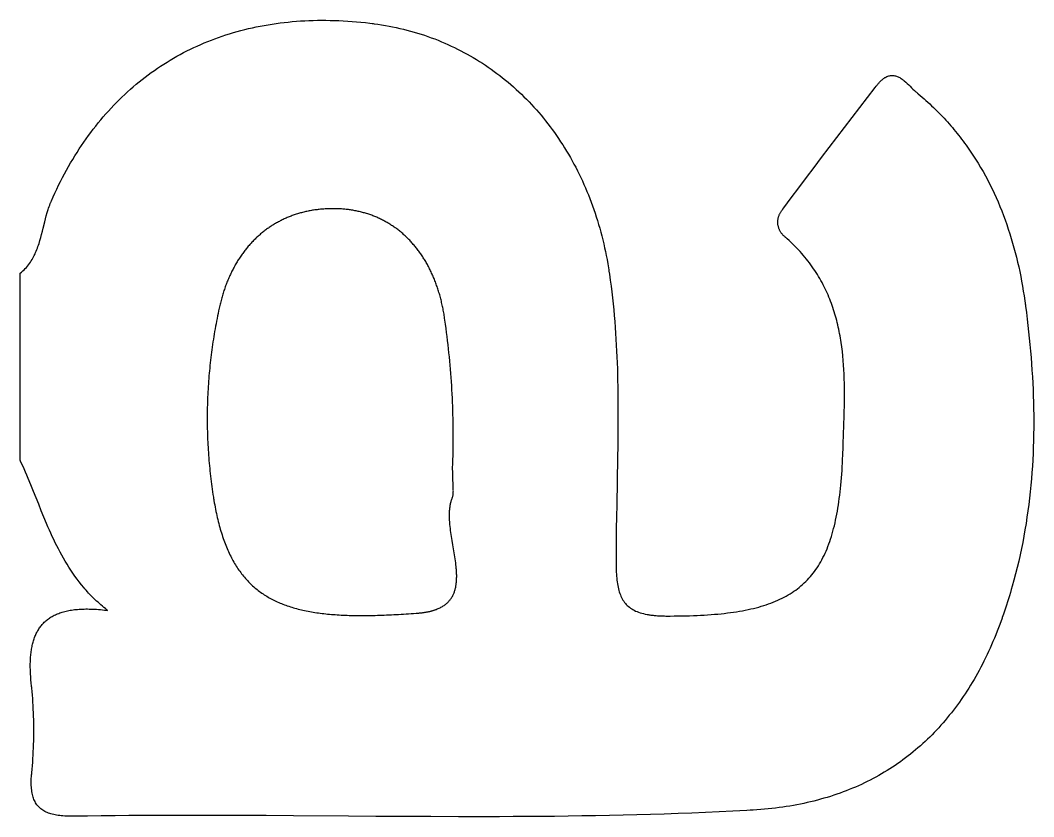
# Model space of a CAD drawing. Extents: x -2412.6 to -2376.5, y -227.2 to -193.2.
# Drawn here: x -2412.633 to -2409.007, y -202.944 to -200.095 of the extents above; entities that cross this region are included whole.
import ezdxf

# ---------------------------------------------------------------- set-up
doc = ezdxf.new("R2010")
doc.units = 0
doc.layers.add('WORK_LAYER', color=254, linetype='CONTINUOUS')

msp = doc.modelspace()

# ---------------------------------------------------------------- linework, layer by layer
at = {"layer": 'WORK_LAYER'}
for points in [[(-2412.6326, -201.0001), (-2412.6278, -200.9961), (-2412.6232, -200.9919), (-2412.6189, -200.9877), (-2412.6147, -200.9834), (-2412.6107, -200.979), (-2412.6069, -200.9745), (-2412.6033, -200.9699), (-2412.5998, -200.9653), (-2412.5965, -200.9605), (-2412.5934, -200.9557), (-2412.5904, -200.9509), (-2412.5875, -200.946), (-2412.5848, -200.941), (-2412.5823, -200.936), (-2412.5798, -200.9309), (-2412.5775, -200.9257), (-2412.5752, -200.9205), (-2412.5731, -200.9153), (-2412.5711, -200.91), (-2412.5692, -200.9047), (-2412.5673, -200.8993), (-2412.5655, -200.8939), (-2412.5622, -200.8831), (-2412.5591, -200.8721), (-2412.5562, -200.861), (-2412.5534, -200.8499), (-2412.5507, -200.8387), (-2412.5452, -200.8164), (-2412.5424, -200.8053), (-2412.5395, -200.7942), (-2412.5363, -200.7833), (-2412.533, -200.7724), (-2412.5312, -200.767), (-2412.5293, -200.7617), (-2412.5273, -200.7563), (-2412.5253, -200.7511), (-2412.5231, -200.7458), (-2412.5226, -200.7445), (-2412.5223, -200.7439), (-2412.5222, -200.7437), (-2412.5222, -200.7436), (-2412.5222, -200.7436), (-2412.5221, -200.7433), (-2412.5213, -200.7415), (-2412.515, -200.7273), (-2412.5085, -200.7132), (-2412.502, -200.6992), (-2412.4953, -200.6854), (-2412.4885, -200.6717), (-2412.4815, -200.6582), (-2412.4745, -200.6448), (-2412.4673, -200.6316), (-2412.4599, -200.6185), (-2412.4525, -200.6056), (-2412.4449, -200.5928), (-2412.4373, -200.5802), (-2412.4295, -200.5678), (-2412.4215, -200.5555), (-2412.4135, -200.5433), (-2412.4053, -200.5313), (-2412.397, -200.5195), (-2412.3886, -200.5078), (-2412.3801, -200.4963), (-2412.3715, -200.4849), (-2412.3627, -200.4737), (-2412.3538, -200.4626), (-2412.3449, -200.4517), (-2412.3358, -200.4409), (-2412.3265, -200.4303), (-2412.3172, -200.4199), (-2412.3078, -200.4096), (-2412.2982, -200.3995), (-2412.2885, -200.3895), (-2412.2787, -200.3797), (-2412.2689, -200.3701), (-2412.2588, -200.3606), (-2412.2487, -200.3513), (-2412.2385, -200.3421), (-2412.2282, -200.3331), (-2412.2177, -200.3243), (-2412.2072, -200.3156), (-2412.1965, -200.3071), (-2412.1858, -200.2987), (-2412.1749, -200.2905), (-2412.1639, -200.2825), (-2412.1528, -200.2746), (-2412.1416, -200.2669), (-2412.1303, -200.2594), (-2412.119, -200.252), (-2412.1075, -200.2448), (-2412.0959, -200.2377), (-2412.0842, -200.2309), (-2412.0723, -200.2241), (-2412.0604, -200.2176), (-2412.0484, -200.2112), (-2412.0363, -200.205), (-2412.0241, -200.1989), (-2412.0118, -200.1931), (-2411.9994, -200.1874), (-2411.9869, -200.1818), (-2411.9743, -200.1764), (-2411.9616, -200.1712), (-2411.9489, -200.1662), (-2411.936, -200.1613), (-2411.923, -200.1566), (-2411.9099, -200.1521), (-2411.8968, -200.1477), (-2411.8835, -200.1436), (-2411.8702, -200.1395), (-2411.8567, -200.1357), (-2411.8432, -200.132), (-2411.8296, -200.1285), (-2411.8159, -200.1252), (-2411.8021, -200.1221), (-2411.7882, -200.1191), (-2411.7742, -200.1163), (-2411.7601, -200.1137), (-2411.746, -200.1112), (-2411.7317, -200.1089), (-2411.7174, -200.1068), (-2411.703, -200.1049), (-2411.6885, -200.1032), (-2411.6739, -200.1016), (-2411.6592, -200.1002), (-2411.6445, -200.099), (-2411.6296, -200.0979), (-2411.6147, -200.0971), (-2411.5997, -200.0964), (-2411.5846, -200.0959), (-2411.5695, -200.0955), (-2411.5542, -200.0954), (-2411.5389, -200.0954), (-2411.5235, -200.0956), (-2411.508, -200.096), (-2411.4925, -200.0966), (-2411.4769, -200.0974), (-2411.4611, -200.0983), (-2411.4454, -200.0994), (-2411.4295, -200.1007), (-2411.4136, -200.1022), (-2411.3975, -200.1039), (-2411.3815, -200.1057), (-2411.3734, -200.1067), (-2411.3714, -200.1069), (-2411.3704, -200.1071), (-2411.3695, -200.1072), (-2411.3661, -200.1076), (-2411.3528, -200.1095), (-2411.3396, -200.1115), (-2411.3264, -200.1137), (-2411.3133, -200.1161), (-2411.3002, -200.1186), (-2411.2873, -200.1213), (-2411.2744, -200.1242), (-2411.2616, -200.1273), (-2411.2489, -200.1305), (-2411.2362, -200.1339), (-2411.2236, -200.1375), (-2411.2111, -200.1412), (-2411.1987, -200.1451), (-2411.1864, -200.1491), (-2411.1741, -200.1534), (-2411.162, -200.1577), (-2411.1499, -200.1623), (-2411.1379, -200.167), (-2411.1259, -200.1719), (-2411.1141, -200.1769), (-2411.1024, -200.1821), (-2411.0907, -200.1874), (-2411.0791, -200.1929), (-2411.0677, -200.1985), (-2411.0563, -200.2043), (-2411.045, -200.2103), (-2411.0338, -200.2164), (-2411.0226, -200.2226), (-2411.0116, -200.229), (-2411.0007, -200.2356), (-2410.9899, -200.2423), (-2410.9791, -200.2491), (-2410.9685, -200.2561), (-2410.958, -200.2633), (-2410.9475, -200.2706), (-2410.9372, -200.278), (-2410.9269, -200.2856), (-2410.9168, -200.2933), (-2410.9068, -200.3011), (-2410.8968, -200.3091), (-2410.887, -200.3173), (-2410.8773, -200.3255), (-2410.8677, -200.3339), (-2410.8582, -200.3425), (-2410.8488, -200.3512), (-2410.8395, -200.36), (-2410.8303, -200.3689), (-2410.8212, -200.378), (-2410.8123, -200.3872), (-2410.8034, -200.3966), (-2410.7947, -200.406), (-2410.7861, -200.4156), (-2410.7776, -200.4254), (-2410.7692, -200.4352), (-2410.7609, -200.4452), (-2410.7528, -200.4553), (-2410.7447, -200.4655), (-2410.7368, -200.4759), (-2410.729, -200.4864), (-2410.7213, -200.4969), (-2410.7138, -200.5077), (-2410.7064, -200.5185), (-2410.6991, -200.5295), (-2410.6919, -200.5405), (-2410.6848, -200.5517), (-2410.6779, -200.563), (-2410.6711, -200.5744), (-2410.6644, -200.586), (-2410.6579, -200.5976), (-2410.6515, -200.6094), (-2410.6452, -200.6212), (-2410.639, -200.6332), (-2410.633, -200.6453), (-2410.6271, -200.6575), (-2410.6214, -200.6698), (-2410.6158, -200.6822), (-2410.6103, -200.6947), (-2410.605, -200.7074), (-2410.5998, -200.7201), (-2410.5947, -200.7329), (-2410.5898, -200.7458), (-2410.585, -200.7589), (-2410.5803, -200.772), (-2410.5758, -200.7852), (-2410.5715, -200.7985), (-2410.5673, -200.812), (-2410.5632, -200.8255), (-2410.5593, -200.8391), (-2410.5555, -200.8528), (-2410.5519, -200.8666), (-2410.5484, -200.8805), (-2410.5451, -200.8945), (-2410.5419, -200.9086), (-2410.5389, -200.9227), (-2410.536, -200.937), (-2410.5333, -200.9513), (-2410.5307, -200.9658), (-2410.5283, -200.9803), (-2410.5271, -200.9876), (-2410.527, -200.9885), (-2410.5269, -200.9892), (-2410.5267, -200.9905), (-2410.5263, -200.9931), (-2410.5247, -201.0036), (-2410.5217, -201.0247), (-2410.5189, -201.0458), (-2410.5163, -201.0669), (-2410.5138, -201.0881), (-2410.5115, -201.1092), (-2410.5094, -201.1303), (-2410.5075, -201.1514), (-2410.5057, -201.1725), (-2410.504, -201.1937), (-2410.5025, -201.2148), (-2410.5012, -201.2359), (-2410.5, -201.2571), (-2410.4989, -201.2782), (-2410.4979, -201.2994), (-2410.4971, -201.3205), (-2410.4963, -201.3417), (-2410.4957, -201.3628), (-2410.4952, -201.384), (-2410.4948, -201.4052), (-2410.4945, -201.4263), (-2410.4942, -201.4475), (-2410.4941, -201.4687), (-2410.494, -201.4898), (-2410.4941, -201.5322), (-2410.4943, -201.5745), (-2410.4948, -201.6169), (-2410.4955, -201.6593), (-2410.4971, -201.744), (-2410.4987, -201.8287), (-2410.4995, -201.8711), (-2410.5002, -201.9134), (-2410.5007, -201.9558), (-2410.501, -201.9981), (-2410.5011, -202.0193), (-2410.5011, -202.0298), (-2410.5011, -202.0325), (-2410.5011, -202.0338), (-2410.5011, -202.0341), (-2410.5011, -202.0343), (-2410.5011, -202.0344), (-2410.5011, -202.0346), (-2410.5011, -202.0368), (-2410.501, -202.0451), (-2410.5009, -202.0531), (-2410.5007, -202.061), (-2410.5003, -202.0687), (-2410.4999, -202.0761), (-2410.4994, -202.0834), (-2410.4987, -202.0904), (-2410.498, -202.0973), (-2410.4971, -202.1039), (-2410.4962, -202.1104), (-2410.4951, -202.1166), (-2410.4938, -202.1227), (-2410.4925, -202.1285), (-2410.491, -202.1342), (-2410.4893, -202.1397), (-2410.4875, -202.1449), (-2410.4856, -202.15), (-2410.4835, -202.155), (-2410.4813, -202.1597), (-2410.4789, -202.1643), (-2410.4763, -202.1686), (-2410.4735, -202.1728), (-2410.4706, -202.1769), (-2410.4675, -202.1807), (-2410.4642, -202.1844), (-2410.4608, -202.1879), (-2410.4571, -202.1912), (-2410.4532, -202.1944), (-2410.4492, -202.1974), (-2410.4449, -202.2003), (-2410.4404, -202.203), (-2410.4357, -202.2055), (-2410.4308, -202.2079), (-2410.4257, -202.2101), (-2410.4203, -202.2121), (-2410.4147, -202.214), (-2410.4089, -202.2158), (-2410.4028, -202.2174), (-2410.3965, -202.2189), (-2410.3899, -202.2202), (-2410.3865, -202.2208), (-2410.3831, -202.2213), (-2410.3796, -202.2219), (-2410.376, -202.2224), (-2410.3723, -202.2228), (-2410.3686, -202.2233), (-2410.3649, -202.2237), (-2410.361, -202.224), (-2410.3571, -202.2244), (-2410.3531, -202.2246), (-2410.3491, -202.2249), (-2410.345, -202.2251), (-2410.3408, -202.2253), (-2410.3366, -202.2255), (-2410.3322, -202.2256), (-2410.3278, -202.2257), (-2410.3234, -202.2258), (-2410.3188, -202.2258), (-2410.3177, -202.2258), (-2410.3175, -202.2258), (-2410.3171, -202.2258), (-2410.3161, -202.2258), (-2410.3143, -202.2258), (-2410.3071, -202.2258), (-2410.2928, -202.2257), (-2410.2787, -202.2256), (-2410.2648, -202.2253), (-2410.2511, -202.225), (-2410.2376, -202.2247), (-2410.2243, -202.2242), (-2410.2113, -202.2237), (-2410.1984, -202.2231), (-2410.1857, -202.2224), (-2410.1733, -202.2216), (-2410.161, -202.2207), (-2410.1489, -202.2197), (-2410.1371, -202.2187), (-2410.1254, -202.2176), (-2410.1139, -202.2163), (-2410.1026, -202.215), (-2410.0915, -202.2136), (-2410.0806, -202.212), (-2410.0698, -202.2104), (-2410.0593, -202.2087), (-2410.0489, -202.2068), (-2410.0388, -202.2049), (-2410.0288, -202.2029), (-2410.0189, -202.2007), (-2410.0093, -202.1985), (-2409.9998, -202.1961), (-2409.9905, -202.1936), (-2409.9814, -202.191), (-2409.9725, -202.1883), (-2409.9637, -202.1855), (-2409.9551, -202.1826), (-2409.9467, -202.1795), (-2409.9384, -202.1763), (-2409.9303, -202.173), (-2409.9224, -202.1696), (-2409.9146, -202.1661), (-2409.907, -202.1624), (-2409.8995, -202.1586), (-2409.8922, -202.1546), (-2409.8851, -202.1506), (-2409.8781, -202.1463), (-2409.8712, -202.142), (-2409.8646, -202.1375), (-2409.858, -202.1329), (-2409.8516, -202.1282), (-2409.8454, -202.1233), (-2409.8393, -202.1182), (-2409.8334, -202.1131), (-2409.8276, -202.1077), (-2409.8219, -202.1023), (-2409.8164, -202.0966), (-2409.811, -202.0909), (-2409.8058, -202.0849), (-2409.8007, -202.0788), (-2409.7957, -202.0726), (-2409.7909, -202.0662), (-2409.7862, -202.0597), (-2409.7816, -202.053), (-2409.7771, -202.0461), (-2409.7728, -202.0391), (-2409.7686, -202.0319), (-2409.7646, -202.0245), (-2409.7606, -202.017), (-2409.7568, -202.0093), (-2409.7531, -202.0014), (-2409.7495, -201.9934), (-2409.746, -201.9851), (-2409.7427, -201.9767), (-2409.7395, -201.9682), (-2409.7363, -201.9594), (-2409.7333, -201.9505), (-2409.7304, -201.9414), (-2409.7276, -201.9321), (-2409.725, -201.9226), (-2409.7224, -201.913), (-2409.7199, -201.9031), (-2409.7175, -201.8931), (-2409.7153, -201.8829), (-2409.7131, -201.8724), (-2409.711, -201.8618), (-2409.7091, -201.851), (-2409.7072, -201.84), (-2409.7054, -201.8288), (-2409.7037, -201.8174), (-2409.7021, -201.8058), (-2409.7006, -201.794), (-2409.6992, -201.782), (-2409.6978, -201.7697), (-2409.6966, -201.7573), (-2409.6954, -201.7447), (-2409.6944, -201.7318), (-2409.6934, -201.7188), (-2409.6924, -201.7055), (-2409.6916, -201.692), (-2409.6908, -201.6783), (-2409.6902, -201.6644), (-2409.6895, -201.6502), (-2409.689, -201.6359), (-2409.6889, -201.6341), (-2409.6889, -201.6339), (-2409.6889, -201.6337), (-2409.6889, -201.6335), (-2409.6889, -201.633), (-2409.6888, -201.6309), (-2409.6887, -201.6267), (-2409.6881, -201.61), (-2409.6869, -201.5767), (-2409.6857, -201.5433), (-2409.6847, -201.5099), (-2409.6843, -201.4933), (-2409.6839, -201.4766), (-2409.6837, -201.46), (-2409.6836, -201.4434), (-2409.6836, -201.4268), (-2409.6837, -201.4103), (-2409.684, -201.3938), (-2409.6844, -201.3773), (-2409.6851, -201.3609), (-2409.6859, -201.3446), (-2409.6869, -201.3283), (-2409.6881, -201.312), (-2409.6896, -201.2958), (-2409.6913, -201.2797), (-2409.6933, -201.2636), (-2409.6956, -201.2476), (-2409.6968, -201.2397), (-2409.6981, -201.2317), (-2409.6995, -201.2238), (-2409.701, -201.2159), (-2409.7025, -201.208), (-2409.7042, -201.2002), (-2409.7059, -201.1923), (-2409.7076, -201.1845), (-2409.7095, -201.1767), (-2409.7115, -201.1689), (-2409.7135, -201.1612), (-2409.7157, -201.1535), (-2409.7179, -201.1458), (-2409.7203, -201.1381), (-2409.7227, -201.1305), (-2409.7252, -201.1229), (-2409.7278, -201.1153), (-2409.7306, -201.1077), (-2409.7334, -201.1002), (-2409.7363, -201.0927), (-2409.7394, -201.0852), (-2409.7425, -201.0777), (-2409.7458, -201.0703), (-2409.7491, -201.0629), (-2409.7526, -201.0556), (-2409.7562, -201.0482), (-2409.76, -201.041), (-2409.7638, -201.0337), (-2409.7677, -201.0265), (-2409.7718, -201.0193), (-2409.776, -201.0121), (-2409.7804, -201.005), (-2409.7848, -200.9979), (-2409.7894, -200.9908), (-2409.7941, -200.9838), (-2409.799, -200.9768), (-2409.8039, -200.9699), (-2409.8091, -200.963), (-2409.8143, -200.9561), (-2409.8197, -200.9493), (-2409.8253, -200.9425), (-2409.8309, -200.9357), (-2409.8368, -200.929), (-2409.8427, -200.9223), (-2409.8489, -200.9157), (-2409.8551, -200.9091), (-2409.8615, -200.9026), (-2409.8681, -200.8961), (-2409.8748, -200.8896), (-2409.8817, -200.8832), (-2409.8888, -200.8768), (-2409.8924, -200.8736), (-2409.8942, -200.872), (-2409.8951, -200.8713), (-2409.8955, -200.8709), (-2409.8957, -200.8707), (-2409.8959, -200.8706), (-2409.8959, -200.8705), (-2409.8976, -200.8691), (-2409.8993, -200.8677), (-2409.901, -200.8662), (-2409.9026, -200.8646), (-2409.9042, -200.863), (-2409.9057, -200.8613), (-2409.9071, -200.8596), (-2409.9085, -200.8578), (-2409.9099, -200.856), (-2409.9112, -200.8541), (-2409.9124, -200.8521), (-2409.9136, -200.8501), (-2409.9146, -200.8481), (-2409.9157, -200.8461), (-2409.9166, -200.844), (-2409.9175, -200.8419), (-2409.9183, -200.8397), (-2409.919, -200.8376), (-2409.9197, -200.8354), (-2409.9203, -200.8332), (-2409.9208, -200.831), (-2409.9212, -200.8288), (-2409.9215, -200.8266), (-2409.9218, -200.8244), (-2409.9222, -200.82), (-2409.9222, -200.8178), (-2409.9222, -200.8156), (-2409.9221, -200.8133), (-2409.922, -200.8111), (-2409.9217, -200.8088), (-2409.9214, -200.8066), (-2409.921, -200.8043), (-2409.9206, -200.8021), (-2409.92, -200.7999), (-2409.9194, -200.7977), (-2409.9187, -200.7955), (-2409.9179, -200.7933), (-2409.9171, -200.7912), (-2409.9162, -200.7891), (-2409.9152, -200.787), (-2409.9142, -200.785), (-2409.913, -200.783), (-2409.9119, -200.7811), (-2409.9106, -200.7792), (-2409.9093, -200.7773), (-2409.908, -200.7756), (-2409.9066, -200.7738), (-2409.9052, -200.7722), (-2409.9048, -200.7717), (-2409.9046, -200.7715), (-2409.9046, -200.7715), (-2409.9045, -200.7715), (-2409.9045, -200.7713), (-2409.904, -200.7708), (-2409.9007, -200.7663), (-2409.8738, -200.7301), (-2409.8468, -200.694), (-2409.8197, -200.658), (-2409.7926, -200.622), (-2409.7655, -200.5861), (-2409.7382, -200.5502), (-2409.7109, -200.5143), (-2409.6836, -200.4785), (-2409.6562, -200.4427), (-2409.6287, -200.407), (-2409.6012, -200.3714), (-2409.5736, -200.3357), (-2409.5701, -200.3313), (-2409.5684, -200.3291), (-2409.568, -200.3285), (-2409.5678, -200.3282), (-2409.5676, -200.3281), (-2409.5671, -200.3275), (-2409.5653, -200.3251), (-2409.5634, -200.3229), (-2409.5616, -200.3207), (-2409.5598, -200.3187), (-2409.558, -200.3167), (-2409.5562, -200.3148), (-2409.5544, -200.313), (-2409.5526, -200.3113), (-2409.5508, -200.3097), (-2409.5491, -200.3082), (-2409.5473, -200.3067), (-2409.5456, -200.3053), (-2409.5438, -200.304), (-2409.5421, -200.3028), (-2409.5404, -200.3017), (-2409.5387, -200.3006), (-2409.537, -200.2996), (-2409.5353, -200.2987), (-2409.532, -200.297), (-2409.5287, -200.2957), (-2409.5255, -200.2946), (-2409.5222, -200.2938), (-2409.5191, -200.2932), (-2409.5159, -200.2929), (-2409.5128, -200.2927), (-2409.5097, -200.2929), (-2409.5067, -200.2932), (-2409.5036, -200.2937), (-2409.5006, -200.2944), (-2409.4977, -200.2953), (-2409.4947, -200.2964), (-2409.4918, -200.2976), (-2409.489, -200.299), (-2409.4861, -200.3005), (-2409.4833, -200.3021), (-2409.4805, -200.3039), (-2409.4777, -200.3058), (-2409.475, -200.3078), (-2409.4723, -200.3099), (-2409.4696, -200.3121), (-2409.4642, -200.3167), (-2409.459, -200.3215), (-2409.4538, -200.3264), (-2409.4487, -200.3314), (-2409.4436, -200.3365), (-2409.4387, -200.3414), (-2409.4337, -200.3462), (-2409.4288, -200.3507), (-2409.4264, -200.3529), (-2409.424, -200.355), (-2409.4234, -200.3555), (-2409.4233, -200.3555), (-2409.4228, -200.3559), (-2409.4219, -200.3566), (-2409.4201, -200.3581), (-2409.413, -200.3641), (-2409.406, -200.3702), (-2409.399, -200.3762), (-2409.3921, -200.3823), (-2409.3853, -200.3885), (-2409.3786, -200.3947), (-2409.3719, -200.401), (-2409.3653, -200.4073), (-2409.3588, -200.4136), (-2409.3524, -200.42), (-2409.346, -200.4264), (-2409.3397, -200.4329), (-2409.3335, -200.4394), (-2409.3274, -200.4459), (-2409.3213, -200.4525), (-2409.3153, -200.4591), (-2409.3094, -200.4658), (-2409.3035, -200.4725), (-2409.2977, -200.4792), (-2409.292, -200.486), (-2409.2864, -200.4928), (-2409.2808, -200.4997), (-2409.2753, -200.5066), (-2409.2699, -200.5135), (-2409.2645, -200.5205), (-2409.2592, -200.5275), (-2409.254, -200.5345), (-2409.2488, -200.5416), (-2409.2437, -200.5487), (-2409.2387, -200.5558), (-2409.2338, -200.563), (-2409.2289, -200.5703), (-2409.2241, -200.5775), (-2409.2193, -200.5848), (-2409.2146, -200.5921), (-2409.21, -200.5995), (-2409.2054, -200.6069), (-2409.1965, -200.6217), (-2409.1879, -200.6367), (-2409.1795, -200.6519), (-2409.1713, -200.6671), (-2409.1634, -200.6825), (-2409.1557, -200.698), (-2409.1483, -200.7136), (-2409.1411, -200.7293), (-2409.1342, -200.7452), (-2409.1275, -200.7611), (-2409.121, -200.7772), (-2409.1148, -200.7933), (-2409.1087, -200.8096), (-2409.1029, -200.8259), (-2409.0974, -200.8424), (-2409.092, -200.8589), (-2409.0869, -200.8756), (-2409.0819, -200.8923), (-2409.0772, -200.9091), (-2409.0727, -200.926), (-2409.0684, -200.9429), (-2409.0643, -200.96), (-2409.0604, -200.9771), (-2409.0567, -200.9943), (-2409.0532, -201.0115), (-2409.0498, -201.0289), (-2409.0467, -201.0463), (-2409.0438, -201.0637), (-2409.041, -201.0812), (-2409.0384, -201.0988), (-2409.0372, -201.1076), (-2409.0369, -201.1098), (-2409.0367, -201.1109), (-2409.0366, -201.1115), (-2409.0365, -201.1122), (-2409.0358, -201.1179), (-2409.0328, -201.1408), (-2409.03, -201.1637), (-2409.0273, -201.1866), (-2409.0247, -201.2095), (-2409.0224, -201.2324), (-2409.0201, -201.2553), (-2409.018, -201.2782), (-2409.0161, -201.3011), (-2409.0144, -201.324), (-2409.0128, -201.3469), (-2409.0113, -201.3699), (-2409.0101, -201.3928), (-2409.009, -201.4157), (-2409.0082, -201.4386), (-2409.0075, -201.4615), (-2409.007, -201.4844), (-2409.0066, -201.5073), (-2409.0065, -201.5302), (-2409.0066, -201.553), (-2409.0069, -201.5759), (-2409.0074, -201.5988), (-2409.0081, -201.6216), (-2409.009, -201.6444), (-2409.0101, -201.6673), (-2409.0114, -201.6901), (-2409.013, -201.7129), (-2409.0148, -201.7356), (-2409.0168, -201.7584), (-2409.0191, -201.7812), (-2409.0216, -201.8039), (-2409.0243, -201.8266), (-2409.0273, -201.8493), (-2409.0306, -201.8719), (-2409.034, -201.8946), (-2409.0378, -201.9172), (-2409.0418, -201.9398), (-2409.046, -201.9624), (-2409.0506, -201.9849), (-2409.0554, -202.0074), (-2409.0604, -202.0299), (-2409.0658, -202.0524), (-2409.0714, -202.0748), (-2409.0773, -202.0972), (-2409.0835, -202.1196), (-2409.0867, -202.1307), (-2409.09, -202.1419), (-2409.0933, -202.1531), (-2409.0968, -202.1642), (-2409.1003, -202.1753), (-2409.1038, -202.1865), (-2409.1075, -202.1976), (-2409.1112, -202.2087), (-2409.115, -202.2198), (-2409.1189, -202.2309), (-2409.1199, -202.2337), (-2409.121, -202.2368), (-2409.1233, -202.2431), (-2409.1279, -202.2557), (-2409.1326, -202.2682), (-2409.1374, -202.2805), (-2409.1423, -202.2927), (-2409.1473, -202.3049), (-2409.1523, -202.3169), (-2409.1575, -202.3288), (-2409.1627, -202.3406), (-2409.1681, -202.3523), (-2409.1735, -202.3639), (-2409.179, -202.3753), (-2409.1846, -202.3867), (-2409.1903, -202.3979), (-2409.1961, -202.4091), (-2409.202, -202.4201), (-2409.208, -202.431), (-2409.214, -202.4418), (-2409.2202, -202.4525), (-2409.2264, -202.463), (-2409.2328, -202.4735), (-2409.2392, -202.4838), (-2409.2457, -202.4941), (-2409.2523, -202.5042), (-2409.259, -202.5142), (-2409.2658, -202.5241), (-2409.2727, -202.5338), (-2409.2797, -202.5435), (-2409.2867, -202.553), (-2409.2939, -202.5625), (-2409.3011, -202.5718), (-2409.3085, -202.581), (-2409.3159, -202.59), (-2409.3234, -202.599), (-2409.331, -202.6078), (-2409.3387, -202.6166), (-2409.3465, -202.6252), (-2409.3544, -202.6337), (-2409.3624, -202.6421), (-2409.3704, -202.6503), (-2409.3786, -202.6585), (-2409.3868, -202.6665), (-2409.3952, -202.6744), (-2409.4036, -202.6822), (-2409.4121, -202.6898), (-2409.4208, -202.6974), (-2409.4295, -202.7048), (-2409.4383, -202.7121), (-2409.4472, -202.7193), (-2409.4562, -202.7264), (-2409.4652, -202.7333), (-2409.4744, -202.7401), (-2409.4837, -202.7468), (-2409.493, -202.7534), (-2409.5025, -202.7599), (-2409.512, -202.7662), (-2409.5216, -202.7724), (-2409.5314, -202.7785), (-2409.5412, -202.7845), (-2409.5511, -202.7903), (-2409.5611, -202.796), (-2409.5712, -202.8016), (-2409.5814, -202.8071), (-2409.5917, -202.8125), (-2409.6021, -202.8177), (-2409.6125, -202.8228), (-2409.6231, -202.8278), (-2409.6337, -202.8326), (-2409.6445, -202.8374), (-2409.6553, -202.842), (-2409.6663, -202.8465), (-2409.6773, -202.8508), (-2409.6884, -202.855), (-2409.6996, -202.8591), (-2409.7109, -202.8631), (-2409.7223, -202.867), (-2409.7338, -202.8707), (-2409.7454, -202.8743), (-2409.7571, -202.8777), (-2409.7689, -202.8811), (-2409.7807, -202.8843), (-2409.7927, -202.8874), (-2409.8048, -202.8903), (-2409.8169, -202.8931), (-2409.8292, -202.8958), (-2409.8415, -202.8984), (-2409.8539, -202.9008), (-2409.8665, -202.9031), (-2409.8791, -202.9053), (-2409.8918, -202.9073), (-2409.9046, -202.9093), (-2409.9175, -202.911), (-2409.9305, -202.9127), (-2409.9436, -202.9142), (-2409.9568, -202.9156), (-2409.9701, -202.9169), (-2409.9834, -202.918), (-2409.9969, -202.919), (-2410.0105, -202.9198), (-2410.0122, -202.9199), (-2410.0152, -202.9201), (-2410.0214, -202.9205), (-2410.0336, -202.9211), (-2410.0827, -202.9237), (-2410.1318, -202.9262), (-2410.1809, -202.9284), (-2410.2301, -202.9304), (-2410.2792, -202.9323), (-2410.3283, -202.934), (-2410.3774, -202.9355), (-2410.4265, -202.9369), (-2410.4756, -202.9381), (-2410.5247, -202.9392), (-2410.5739, -202.9401), (-2410.623, -202.9409), (-2410.6721, -202.9416), (-2410.7212, -202.9422), (-2410.7704, -202.9427), (-2410.8195, -202.943), (-2410.8686, -202.9433), (-2410.9178, -202.9435), (-2410.9669, -202.9436), (-2411.0652, -202.9436), (-2411.1634, -202.9433), (-2411.2617, -202.9428), (-2411.36, -202.9422), (-2411.4583, -202.9415), (-2411.6548, -202.9401), (-2411.7531, -202.9395), (-2411.8514, -202.939), (-2411.9497, -202.9387), (-2412.0479, -202.9387), (-2412.0971, -202.9387), (-2412.1462, -202.9389), (-2412.1954, -202.9391), (-2412.2445, -202.9395), (-2412.2936, -202.9399), (-2412.3428, -202.9404), (-2412.3919, -202.9411), (-2412.4165, -202.9415), (-2412.4287, -202.9417), (-2412.4349, -202.9418), (-2412.4379, -202.9418), (-2412.4395, -202.9418), (-2412.4403, -202.9419), (-2412.4406, -202.9419), (-2412.4407, -202.9419), (-2412.4476, -202.9419), (-2412.4544, -202.9419), (-2412.461, -202.9418), (-2412.4674, -202.9416), (-2412.4737, -202.9412), (-2412.4798, -202.9408), (-2412.4858, -202.9403), (-2412.4915, -202.9396), (-2412.4971, -202.9389), (-2412.5026, -202.938), (-2412.5078, -202.937), (-2412.513, -202.9359), (-2412.5179, -202.9347), (-2412.5227, -202.9333), (-2412.5273, -202.9319), (-2412.5318, -202.9303), (-2412.5361, -202.9285), (-2412.5402, -202.9267), (-2412.5442, -202.9247), (-2412.548, -202.9226), (-2412.5517, -202.9203), (-2412.5552, -202.9179), (-2412.5586, -202.9154), (-2412.5617, -202.9127), (-2412.5648, -202.9098), (-2412.5677, -202.9069), (-2412.5704, -202.9037), (-2412.5729, -202.9005), (-2412.5754, -202.897), (-2412.5776, -202.8934), (-2412.5797, -202.8897), (-2412.5817, -202.8858), (-2412.5835, -202.8817), (-2412.5851, -202.8775), (-2412.5866, -202.8731), (-2412.588, -202.8685), (-2412.5891, -202.8638), (-2412.5902, -202.8589), (-2412.5911, -202.8538), (-2412.5918, -202.8485), (-2412.5924, -202.8431), (-2412.5929, -202.8374), (-2412.5932, -202.8316), (-2412.5934, -202.8256), (-2412.5934, -202.8195), (-2412.5932, -202.8131), (-2412.593, -202.8065), (-2412.5925, -202.7998), (-2412.592, -202.7928), (-2412.5918, -202.791), (-2412.5917, -202.7902), (-2412.5916, -202.7893), (-2412.5913, -202.7862), (-2412.5902, -202.7736), (-2412.5891, -202.7611), (-2412.5882, -202.7485), (-2412.5873, -202.7359), (-2412.5866, -202.7233), (-2412.5859, -202.7106), (-2412.5854, -202.698), (-2412.5849, -202.6854), (-2412.5846, -202.6727), (-2412.5843, -202.6601), (-2412.5842, -202.6475), (-2412.5841, -202.6348), (-2412.5842, -202.6222), (-2412.5843, -202.6095), (-2412.5846, -202.5969), (-2412.585, -202.5843), (-2412.5854, -202.5716), (-2412.586, -202.559), (-2412.5866, -202.5464), (-2412.5874, -202.5338), (-2412.5882, -202.5212), (-2412.5892, -202.5086), (-2412.5903, -202.496), (-2412.5914, -202.4834), (-2412.5917, -202.4803), (-2412.5919, -202.4787), (-2412.5919, -202.4783), (-2412.5919, -202.4781), (-2412.592, -202.4778), (-2412.5921, -202.4764), (-2412.5933, -202.465), (-2412.5944, -202.4538), (-2412.5952, -202.4428), (-2412.5959, -202.432), (-2412.5964, -202.4213), (-2412.5965, -202.4161), (-2412.5966, -202.4109), (-2412.5967, -202.4058), (-2412.5967, -202.4007), (-2412.5966, -202.3957), (-2412.5965, -202.3907), (-2412.5963, -202.3858), (-2412.5961, -202.381), (-2412.5958, -202.3762), (-2412.5955, -202.3714), (-2412.5951, -202.3667), (-2412.5946, -202.3621), (-2412.5941, -202.3575), (-2412.5935, -202.353), (-2412.5929, -202.3485), (-2412.5922, -202.3441), (-2412.5914, -202.3397), (-2412.5906, -202.3354), (-2412.5897, -202.3312), (-2412.5887, -202.327), (-2412.5877, -202.3229), (-2412.5866, -202.3188), (-2412.5854, -202.3148), (-2412.5842, -202.3109), (-2412.5829, -202.307), (-2412.5815, -202.3032), (-2412.5801, -202.2995), (-2412.5785, -202.2958), (-2412.5769, -202.2921), (-2412.5753, -202.2886), (-2412.5735, -202.2851), (-2412.5717, -202.2817), (-2412.5698, -202.2783), (-2412.5678, -202.275), (-2412.5658, -202.2717), (-2412.5637, -202.2686), (-2412.5614, -202.2655), (-2412.5591, -202.2624), (-2412.5568, -202.2595), (-2412.5543, -202.2565), (-2412.5518, -202.2537), (-2412.5492, -202.2509), (-2412.5465, -202.2482), (-2412.5437, -202.2456), (-2412.5408, -202.2431), (-2412.5378, -202.2406), (-2412.5348, -202.2382), (-2412.5316, -202.2358), (-2412.5284, -202.2335), (-2412.5251, -202.2313), (-2412.5217, -202.2292), (-2412.5182, -202.2271), (-2412.5146, -202.2252), (-2412.5109, -202.2233), (-2412.5071, -202.2214), (-2412.5032, -202.2197), (-2412.4992, -202.218), (-2412.4952, -202.2164), (-2412.491, -202.2148), (-2412.4867, -202.2134), (-2412.4824, -202.212), (-2412.4779, -202.2107), (-2412.4733, -202.2095), (-2412.4687, -202.2083), (-2412.4639, -202.2072), (-2412.459, -202.2063), (-2412.4541, -202.2053), (-2412.449, -202.2045), (-2412.4438, -202.2038), (-2412.4385, -202.2031), (-2412.4331, -202.2025), (-2412.4276, -202.202), (-2412.422, -202.2016), (-2412.4163, -202.2012), (-2412.4104, -202.201), (-2412.4045, -202.2008), (-2412.3984, -202.2007), (-2412.3923, -202.2007), (-2412.386, -202.2008), (-2412.3796, -202.2009), (-2412.3731, -202.2012), (-2412.3665, -202.2015), (-2412.3597, -202.2019), (-2412.3529, -202.2024), (-2412.3459, -202.203), (-2412.3388, -202.2037), (-2412.3316, -202.2045), (-2412.3242, -202.2053), (-2412.3205, -202.2058), (-2412.3203, -202.2058), (-2412.3202, -202.2058), (-2412.3201, -202.2058), (-2412.3202, -202.2058), (-2412.3205, -202.2055), (-2412.3212, -202.205), (-2412.3226, -202.2039), (-2412.3281, -202.1995), (-2412.3336, -202.195), (-2412.3389, -202.1905), (-2412.3442, -202.186), (-2412.3493, -202.1814), (-2412.3544, -202.1768), (-2412.3594, -202.1722), (-2412.3644, -202.1675), (-2412.3692, -202.1628), (-2412.374, -202.1581), (-2412.3787, -202.1533), (-2412.3833, -202.1485), (-2412.3879, -202.1437), (-2412.3923, -202.1388), (-2412.3968, -202.1339), (-2412.4011, -202.129), (-2412.4054, -202.124), (-2412.4137, -202.114), (-2412.4218, -202.1039), (-2412.4296, -202.0936), (-2412.4372, -202.0833), (-2412.4446, -202.0728), (-2412.4517, -202.0623), (-2412.4586, -202.0517), (-2412.4653, -202.0409), (-2412.4718, -202.0301), (-2412.4782, -202.0192), (-2412.4843, -202.0083), (-2412.4903, -201.9972), (-2412.4962, -201.9861), (-2412.5018, -201.975), (-2412.5074, -201.9638), (-2412.5128, -201.9525), (-2412.5181, -201.9412), (-2412.5233, -201.9298), (-2412.5284, -201.9184), (-2412.5334, -201.907), (-2412.5383, -201.8955), (-2412.548, -201.8725), (-2412.5574, -201.8494), (-2412.5667, -201.8263), (-2412.5851, -201.7801), (-2412.5945, -201.757), (-2412.6039, -201.7341), (-2412.6088, -201.7227), (-2412.6137, -201.7113), (-2412.6187, -201.7), (-2412.6237, -201.6887), (-2412.6289, -201.6775), (-2412.6315, -201.6719), (-2412.6322, -201.6705), (-2412.6325, -201.6698), (-2412.6326, -201.6696), (-2412.6326, -201.6696), (-2412.6326, -201.6694), (-2412.6326, -201.6682), (-2412.6326, -201.6582), (-2412.6326, -201.6382)], [(-2411.0856, -201.6962), (-2411.0851, -201.6816), (-2411.0846, -201.6669), (-2411.0842, -201.6522), (-2411.0839, -201.6375), (-2411.0837, -201.6228), (-2411.0835, -201.6081), (-2411.0834, -201.5934), (-2411.0834, -201.5787), (-2411.0835, -201.564), (-2411.0836, -201.5492), (-2411.0838, -201.5345), (-2411.0841, -201.5198), (-2411.0844, -201.5051), (-2411.0849, -201.4904), (-2411.0854, -201.4757), (-2411.086, -201.461), (-2411.0866, -201.4463), (-2411.0874, -201.4316), (-2411.0882, -201.4169), (-2411.089, -201.4022), (-2411.09, -201.3875), (-2411.091, -201.3728), (-2411.0921, -201.3581), (-2411.0933, -201.3434), (-2411.0946, -201.3288), (-2411.0959, -201.3141), (-2411.0973, -201.2995), (-2411.0988, -201.2848), (-2411.1003, -201.2702), (-2411.1019, -201.2556), (-2411.1036, -201.241), (-2411.1054, -201.2264), (-2411.1072, -201.2118), (-2411.1092, -201.1972), (-2411.1112, -201.1827), (-2411.1132, -201.1681), (-2411.1143, -201.1608), (-2411.1144, -201.1599), (-2411.1144, -201.1598), (-2411.1145, -201.1597), (-2411.1145, -201.1594), (-2411.1146, -201.1588), (-2411.115, -201.1563), (-2411.1157, -201.1515), (-2411.1165, -201.1467), (-2411.1173, -201.1419), (-2411.1182, -201.1372), (-2411.119, -201.1324), (-2411.1199, -201.1277), (-2411.1209, -201.1231), (-2411.1218, -201.1184), (-2411.1228, -201.1138), (-2411.1239, -201.1092), (-2411.1249, -201.1046), (-2411.126, -201.1001), (-2411.1271, -201.0956), (-2411.1283, -201.0911), (-2411.1295, -201.0866), (-2411.1307, -201.0822), (-2411.1319, -201.0777), (-2411.1332, -201.0734), (-2411.1345, -201.069), (-2411.1358, -201.0647), (-2411.1371, -201.0604), (-2411.1385, -201.0561), (-2411.1399, -201.0519), (-2411.1414, -201.0476), (-2411.1428, -201.0434), (-2411.1443, -201.0393), (-2411.1459, -201.0351), (-2411.1474, -201.031), (-2411.149, -201.027), (-2411.1506, -201.0229), (-2411.1522, -201.0189), (-2411.1539, -201.0149), (-2411.1556, -201.0109), (-2411.1573, -201.007), (-2411.159, -201.0031), (-2411.1608, -200.9992), (-2411.1626, -200.9953), (-2411.1645, -200.9915), (-2411.1663, -200.9877), (-2411.1682, -200.984), (-2411.1701, -200.9802), (-2411.172, -200.9765), (-2411.174, -200.9729), (-2411.176, -200.9692), (-2411.178, -200.9656), (-2411.18, -200.962), (-2411.1821, -200.9585), (-2411.1842, -200.9549), (-2411.1863, -200.9514), (-2411.1885, -200.948), (-2411.1906, -200.9445), (-2411.1928, -200.9411), (-2411.1951, -200.9377), (-2411.1973, -200.9344), (-2411.1996, -200.9311), (-2411.2019, -200.9278), (-2411.2042, -200.9245), (-2411.2066, -200.9213), (-2411.2089, -200.9181), (-2411.2113, -200.915), (-2411.2138, -200.9118), (-2411.2162, -200.9087), (-2411.2187, -200.9057), (-2411.2212, -200.9026), (-2411.2237, -200.8996), (-2411.2263, -200.8967), (-2411.2288, -200.8937), (-2411.2314, -200.8908), (-2411.234, -200.8879), (-2411.2367, -200.8851), (-2411.2393, -200.8823), (-2411.242, -200.8795), (-2411.2448, -200.8767), (-2411.2475, -200.874), (-2411.2503, -200.8713), (-2411.253, -200.8687), (-2411.2558, -200.8661), (-2411.2587, -200.8635), (-2411.2615, -200.8609), (-2411.2644, -200.8584), (-2411.2673, -200.8559), (-2411.2702, -200.8535), (-2411.2732, -200.8511), (-2411.2761, -200.8487), (-2411.2791, -200.8463), (-2411.2821, -200.844), (-2411.2852, -200.8417), (-2411.2882, -200.8394), (-2411.2913, -200.8372), (-2411.2944, -200.835), (-2411.2975, -200.8329), (-2411.3007, -200.8308), (-2411.3038, -200.8287), (-2411.307, -200.8266), (-2411.3102, -200.8246), (-2411.3135, -200.8226), (-2411.3167, -200.8207), (-2411.32, -200.8188), (-2411.3233, -200.8169), (-2411.3266, -200.8151), (-2411.3299, -200.8132), (-2411.3333, -200.8115), (-2411.3366, -200.8097), (-2411.34, -200.808), (-2411.3434, -200.8064), (-2411.3469, -200.8047), (-2411.3503, -200.8031), (-2411.3538, -200.8016), (-2411.3573, -200.8), (-2411.3608, -200.7985), (-2411.3644, -200.7971), (-2411.3679, -200.7957), (-2411.3715, -200.7943), (-2411.3751, -200.7929), (-2411.3787, -200.7916), (-2411.3823, -200.7904), (-2411.386, -200.7891), (-2411.3896, -200.7879), (-2411.3933, -200.7868), (-2411.397, -200.7856), (-2411.4007, -200.7845), (-2411.4045, -200.7835), (-2411.4083, -200.7825), (-2411.412, -200.7815), (-2411.4158, -200.7805), (-2411.4197, -200.7796), (-2411.4235, -200.7788), (-2411.4273, -200.7779), (-2411.4312, -200.7771), (-2411.4351, -200.7764), (-2411.439, -200.7757), (-2411.4429, -200.775), (-2411.4469, -200.7743), (-2411.4508, -200.7737), (-2411.4548, -200.7731), (-2411.4588, -200.7726), (-2411.4628, -200.7721), (-2411.4668, -200.7717), (-2411.4709, -200.7713), (-2411.4749, -200.7709), (-2411.479, -200.7705), (-2411.4831, -200.7702), (-2411.4872, -200.77), (-2411.4913, -200.7698), (-2411.4955, -200.7696), (-2411.4976, -200.7695), (-2411.4997, -200.7694), (-2411.504, -200.7693), (-2411.5083, -200.7692), (-2411.5126, -200.7692), (-2411.5168, -200.7692), (-2411.5211, -200.7693), (-2411.5253, -200.7693), (-2411.5295, -200.7694), (-2411.5338, -200.7696), (-2411.5379, -200.7698), (-2411.5421, -200.77), (-2411.5463, -200.7703), (-2411.5504, -200.7706), (-2411.5545, -200.7709), (-2411.5587, -200.7713), (-2411.5628, -200.7717), (-2411.5668, -200.7722), (-2411.5709, -200.7727), (-2411.5749, -200.7732), (-2411.579, -200.7738), (-2411.583, -200.7744), (-2411.587, -200.775), (-2411.591, -200.7757), (-2411.5949, -200.7764), (-2411.5989, -200.7771), (-2411.6028, -200.7779), (-2411.6067, -200.7787), (-2411.6106, -200.7796), (-2411.6145, -200.7805), (-2411.6184, -200.7814), (-2411.6222, -200.7824), (-2411.6261, -200.7834), (-2411.6299, -200.7844), (-2411.6337, -200.7855), (-2411.6374, -200.7866), (-2411.6412, -200.7877), (-2411.6449, -200.7889), (-2411.6487, -200.7901), (-2411.6524, -200.7914), (-2411.656, -200.7927), (-2411.6597, -200.794), (-2411.6633, -200.7954), (-2411.667, -200.7968), (-2411.6706, -200.7982), (-2411.6742, -200.7996), (-2411.6777, -200.8011), (-2411.6813, -200.8027), (-2411.6848, -200.8042), (-2411.6883, -200.8059), (-2411.6918, -200.8075), (-2411.6953, -200.8092), (-2411.6988, -200.8109), (-2411.7022, -200.8126), (-2411.7056, -200.8144), (-2411.709, -200.8162), (-2411.7124, -200.818), (-2411.7157, -200.8199), (-2411.7191, -200.8218), (-2411.7224, -200.8238), (-2411.7257, -200.8258), (-2411.7289, -200.8278), (-2411.7322, -200.8298), (-2411.7354, -200.8319), (-2411.7386, -200.834), (-2411.7418, -200.8362), (-2411.745, -200.8384), (-2411.7481, -200.8406), (-2411.7512, -200.8428), (-2411.7543, -200.8451), (-2411.7574, -200.8475), (-2411.7605, -200.8498), (-2411.7635, -200.8522), (-2411.7665, -200.8546), (-2411.7695, -200.8571), (-2411.7725, -200.8595), (-2411.7754, -200.8621), (-2411.7783, -200.8646), (-2411.7812, -200.8672), (-2411.7841, -200.8698), (-2411.7869, -200.8725), (-2411.7898, -200.8751), (-2411.7926, -200.8779), (-2411.7954, -200.8806), (-2411.7981, -200.8834), (-2411.8009, -200.8862), (-2411.8036, -200.889), (-2411.8063, -200.8919), (-2411.8089, -200.8948), (-2411.8116, -200.8978), (-2411.8142, -200.9007), (-2411.8168, -200.9037), (-2411.8193, -200.9068), (-2411.8219, -200.9098), (-2411.8244, -200.9129), (-2411.8269, -200.9161), (-2411.8294, -200.9192), (-2411.8318, -200.9224), (-2411.8342, -200.9256), (-2411.8366, -200.9289), (-2411.839, -200.9322), (-2411.8413, -200.9355), (-2411.8437, -200.9388), (-2411.8459, -200.9422), (-2411.8482, -200.9456), (-2411.8505, -200.9491), (-2411.8527, -200.9526), (-2411.8549, -200.9561), (-2411.857, -200.9596), (-2411.8592, -200.9632), (-2411.8613, -200.9667), (-2411.8634, -200.9704), (-2411.8654, -200.974), (-2411.8675, -200.9777), (-2411.8695, -200.9814), (-2411.8714, -200.9852), (-2411.8734, -200.989), (-2411.8753, -200.9928), (-2411.8772, -200.9966), (-2411.8791, -201.0005), (-2411.8809, -201.0044), (-2411.8827, -201.0083), (-2411.8845, -201.0122), (-2411.8863, -201.0162), (-2411.888, -201.0202), (-2411.8897, -201.0243), (-2411.8914, -201.0284), (-2411.893, -201.0325), (-2411.8947, -201.0366), (-2411.8962, -201.0408), (-2411.8978, -201.0449), (-2411.8993, -201.0492), (-2411.9008, -201.0534), (-2411.9023, -201.0577), (-2411.9038, -201.062), (-2411.9052, -201.0663), (-2411.9066, -201.0707), (-2411.9079, -201.0751), (-2411.9092, -201.0795), (-2411.9105, -201.084), (-2411.9118, -201.0884), (-2411.9131, -201.0929), (-2411.9143, -201.0975), (-2411.9154, -201.102), (-2411.9166, -201.1066), (-2411.9177, -201.1112), (-2411.9188, -201.1159), (-2411.9199, -201.1205), (-2411.9209, -201.1251), (-2411.9229, -201.1343), (-2411.9248, -201.1435), (-2411.9267, -201.1527), (-2411.9286, -201.1619), (-2411.9304, -201.1711), (-2411.9322, -201.1804), (-2411.9339, -201.1896), (-2411.9356, -201.1989), (-2411.9372, -201.2081), (-2411.9388, -201.2174), (-2411.9403, -201.2267), (-2411.9418, -201.236), (-2411.9432, -201.2454), (-2411.9446, -201.2547), (-2411.9459, -201.264), (-2411.9472, -201.2734), (-2411.9484, -201.2827), (-2411.9496, -201.2921), (-2411.9508, -201.3015), (-2411.9519, -201.3109), (-2411.9529, -201.3203), (-2411.9539, -201.3296), (-2411.9549, -201.3391), (-2411.9558, -201.3485), (-2411.9566, -201.3579), (-2411.9575, -201.3673), (-2411.9582, -201.3767), (-2411.9589, -201.3862), (-2411.9596, -201.3956), (-2411.9602, -201.405), (-2411.9608, -201.4145), (-2411.9613, -201.4239), (-2411.9617, -201.4334), (-2411.9621, -201.4429), (-2411.9625, -201.4523), (-2411.9628, -201.4618), (-2411.9631, -201.4712), (-2411.9633, -201.4807), (-2411.9635, -201.4902), (-2411.9636, -201.4996), (-2411.9637, -201.5091), (-2411.9637, -201.5185), (-2411.9637, -201.528), (-2411.9636, -201.5375), (-2411.9635, -201.5469), (-2411.9633, -201.5564), (-2411.9631, -201.5658), (-2411.9628, -201.5753), (-2411.9625, -201.5847), (-2411.9621, -201.5942), (-2411.9617, -201.6036), (-2411.9612, -201.6131), (-2411.9607, -201.6225), (-2411.9601, -201.6319), (-2411.9595, -201.6413), (-2411.9589, -201.6508), (-2411.9582, -201.6602), (-2411.9574, -201.6696), (-2411.9566, -201.679), (-2411.9557, -201.6884), (-2411.9548, -201.6978), (-2411.9539, -201.7071), (-2411.9529, -201.7165), (-2411.9518, -201.7259), (-2411.9507, -201.7352), (-2411.9496, -201.7445), (-2411.9484, -201.7539), (-2411.9472, -201.7632), (-2411.9459, -201.7725), (-2411.9445, -201.7818), (-2411.9432, -201.7911), (-2411.9417, -201.8004), (-2411.941, -201.805), (-2411.9409, -201.8056), (-2411.9409, -201.8056), (-2411.9409, -201.8058), (-2411.9408, -201.806), (-2411.9408, -201.8065), (-2411.9404, -201.8085), (-2411.9398, -201.8126), (-2411.9384, -201.8206), (-2411.937, -201.8284), (-2411.9356, -201.8362), (-2411.9341, -201.8439), (-2411.9326, -201.8515), (-2411.931, -201.859), (-2411.9294, -201.8664), (-2411.9277, -201.8737), (-2411.926, -201.881), (-2411.9243, -201.8881), (-2411.9225, -201.8951), (-2411.9207, -201.9021), (-2411.9188, -201.9089), (-2411.9168, -201.9157), (-2411.9149, -201.9224), (-2411.9129, -201.9289), (-2411.9108, -201.9354), (-2411.9087, -201.9418), (-2411.9065, -201.9482), (-2411.9043, -201.9544), (-2411.9021, -201.9605), (-2411.8998, -201.9666), (-2411.8975, -201.9725), (-2411.8951, -201.9784), (-2411.8926, -201.9842), (-2411.8902, -201.9899), (-2411.8876, -201.9956), (-2411.8851, -202.0011), (-2411.8824, -202.0066), (-2411.8798, -202.012), (-2411.877, -202.0173), (-2411.8743, -202.0225), (-2411.8715, -202.0276), (-2411.8686, -202.0327), (-2411.8657, -202.0377), (-2411.8627, -202.0426), (-2411.8597, -202.0474), (-2411.8567, -202.0521), (-2411.8536, -202.0568), (-2411.8504, -202.0614), (-2411.8472, -202.0659), (-2411.844, -202.0703), (-2411.8407, -202.0747), (-2411.8373, -202.079), (-2411.8339, -202.0832), (-2411.8305, -202.0873), (-2411.827, -202.0914), (-2411.8234, -202.0953), (-2411.8198, -202.0993), (-2411.8162, -202.1031), (-2411.8125, -202.1069), (-2411.8087, -202.1106), (-2411.8049, -202.1142), (-2411.8011, -202.1178), (-2411.7972, -202.1213), (-2411.7932, -202.1247), (-2411.7892, -202.128), (-2411.7851, -202.1313), (-2411.781, -202.1345), (-2411.7768, -202.1377), (-2411.7726, -202.1408), (-2411.7684, -202.1438), (-2411.764, -202.1467), (-2411.7597, -202.1496), (-2411.7552, -202.1525), (-2411.7508, -202.1552), (-2411.7462, -202.1579), (-2411.7416, -202.1605), (-2411.737, -202.1631), (-2411.7323, -202.1656), (-2411.7275, -202.1681), (-2411.7227, -202.1705), (-2411.7179, -202.1728), (-2411.713, -202.1751), (-2411.708, -202.1773), (-2411.703, -202.1794), (-2411.6979, -202.1815), (-2411.6928, -202.1836), (-2411.6876, -202.1855), (-2411.6824, -202.1875), (-2411.6771, -202.1893), (-2411.6717, -202.1911), (-2411.6663, -202.1929), (-2411.6609, -202.1946), (-2411.6553, -202.1962), (-2411.6498, -202.1978), (-2411.6441, -202.1994), (-2411.6385, -202.2009), (-2411.6327, -202.2023), (-2411.6269, -202.2037), (-2411.6211, -202.205), (-2411.6151, -202.2063), (-2411.6092, -202.2075), (-2411.6031, -202.2087), (-2411.5971, -202.2099), (-2411.5909, -202.2109), (-2411.5847, -202.212), (-2411.5785, -202.213), (-2411.5721, -202.2139), (-2411.5658, -202.2148), (-2411.5593, -202.2157), (-2411.5528, -202.2165), (-2411.5463, -202.2173), (-2411.5397, -202.218), (-2411.533, -202.2187), (-2411.5263, -202.2193), (-2411.5195, -202.2199), (-2411.5127, -202.2204), (-2411.5058, -202.2209), (-2411.4988, -202.2214), (-2411.4918, -202.2218), (-2411.4847, -202.2222), (-2411.4775, -202.2226), (-2411.4703, -202.2229), (-2411.4631, -202.2232), (-2411.4557, -202.2234), (-2411.4483, -202.2236), (-2411.4409, -202.2237), (-2411.4334, -202.2239), (-2411.4258, -202.2239), (-2411.4182, -202.224), (-2411.4105, -202.224), (-2411.4027, -202.224), (-2411.3949, -202.2239), (-2411.387, -202.2239), (-2411.3791, -202.2237), (-2411.3711, -202.2236), (-2411.363, -202.2234), (-2411.3549, -202.2232), (-2411.3467, -202.223), (-2411.3385, -202.2227), (-2411.3301, -202.2224), (-2411.3218, -202.222), (-2411.3133, -202.2217), (-2411.3048, -202.2213), (-2411.2962, -202.2209), (-2411.2876, -202.2204), (-2411.2789, -202.22), (-2411.2701, -202.2195), (-2411.2613, -202.2189), (-2411.2524, -202.2184), (-2411.2435, -202.2178), (-2411.2344, -202.2172), (-2411.2254, -202.2166), (-2411.2162, -202.216), (-2411.2139, -202.2158), (-2411.2128, -202.2157), (-2411.2125, -202.2157), (-2411.2123, -202.2157), (-2411.2122, -202.2157), (-2411.2119, -202.2157), (-2411.2093, -202.2155), (-2411.2067, -202.2152), (-2411.2041, -202.215), (-2411.2015, -202.2148), (-2411.199, -202.2145), (-2411.1966, -202.2142), (-2411.1941, -202.2139), (-2411.1917, -202.2136), (-2411.1893, -202.2133), (-2411.187, -202.2129), (-2411.1846, -202.2126), (-2411.1823, -202.2122), (-2411.1801, -202.2118), (-2411.1778, -202.2114), (-2411.1756, -202.2109), (-2411.1734, -202.2105), (-2411.1713, -202.21), (-2411.1691, -202.2096), (-2411.167, -202.2091), (-2411.165, -202.2086), (-2411.1629, -202.2081), (-2411.1609, -202.2075), (-2411.1589, -202.207), (-2411.157, -202.2064), (-2411.155, -202.2059), (-2411.1531, -202.2053), (-2411.1513, -202.2047), (-2411.1494, -202.2041), (-2411.1476, -202.2034), (-2411.1458, -202.2028), (-2411.144, -202.2021), (-2411.1405, -202.2007), (-2411.1372, -202.1993), (-2411.1339, -202.1979), (-2411.1308, -202.1963), (-2411.1277, -202.1947), (-2411.1247, -202.1931), (-2411.1219, -202.1914), (-2411.1191, -202.1897), (-2411.1164, -202.1879), (-2411.1138, -202.1861), (-2411.1113, -202.1842), (-2411.1089, -202.1822), (-2411.1066, -202.1803), (-2411.1044, -202.1782), (-2411.1022, -202.1762), (-2411.1002, -202.174), (-2411.0982, -202.1719), (-2411.0963, -202.1697), (-2411.0945, -202.1674), (-2411.0928, -202.1651), (-2411.0911, -202.1628), (-2411.0895, -202.1604), (-2411.088, -202.158), (-2411.0866, -202.1555), (-2411.0852, -202.153), (-2411.084, -202.1505), (-2411.0827, -202.1479), (-2411.0816, -202.1453), (-2411.0805, -202.1426), (-2411.0795, -202.1399), (-2411.0786, -202.1372), (-2411.0777, -202.1344), (-2411.0768, -202.1316), (-2411.0761, -202.1288), (-2411.0754, -202.1259), (-2411.0747, -202.1231), (-2411.0742, -202.1201), (-2411.0736, -202.1172), (-2411.0732, -202.1142), (-2411.0727, -202.1112), (-2411.0724, -202.1081), (-2411.072, -202.1051), (-2411.0718, -202.102), (-2411.0715, -202.0988), (-2411.0714, -202.0957), (-2411.0712, -202.0925), (-2411.0712, -202.0893), (-2411.0711, -202.0861), (-2411.0711, -202.0828), (-2411.0711, -202.0796), (-2411.0712, -202.0763), (-2411.0713, -202.073), (-2411.0715, -202.0696), (-2411.0717, -202.0663), (-2411.0719, -202.0629), (-2411.0721, -202.0595), (-2411.0724, -202.0561), (-2411.0727, -202.0527), (-2411.0731, -202.0492), (-2411.0738, -202.0423), (-2411.0747, -202.0353), (-2411.0756, -202.0282), (-2411.0766, -202.0212), (-2411.0777, -202.014), (-2411.0788, -202.0069), (-2411.08, -201.9997), (-2411.0812, -201.9924), (-2411.0825, -201.9852), (-2411.085, -201.9707), (-2411.0875, -201.9562), (-2411.0887, -201.9489), (-2411.0898, -201.9417), (-2411.0909, -201.9344), (-2411.092, -201.9272), (-2411.093, -201.9201), (-2411.0938, -201.9129), (-2411.0947, -201.9059), (-2411.0954, -201.8988), (-2411.0957, -201.8953), (-2411.096, -201.8918), (-2411.0962, -201.8883), (-2411.0964, -201.8849), (-2411.0966, -201.8814), (-2411.0968, -201.878), (-2411.0969, -201.8746), (-2411.0969, -201.8712), (-2411.097, -201.8678), (-2411.097, -201.8645), (-2411.0969, -201.8611), (-2411.0968, -201.8578), (-2411.0967, -201.8545), (-2411.0965, -201.8512), (-2411.0963, -201.848), (-2411.0961, -201.8448), (-2411.0957, -201.8416), (-2411.0954, -201.8384), (-2411.0949, -201.8352), (-2411.0945, -201.8321), (-2411.0939, -201.829), (-2411.0934, -201.8259), (-2411.0927, -201.8229), (-2411.092, -201.8199), (-2411.0913, -201.8169), (-2411.0904, -201.8139), (-2411.0896, -201.811), (-2411.0886, -201.8081), (-2411.0876, -201.8052), (-2411.0871, -201.8038), (-2411.0869, -201.8034), (-2411.0869, -201.8033), (-2411.0868, -201.8032), (-2411.0868, -201.8032), (-2411.0868, -201.8031), (-2411.0865, -201.8023), (-2411.0859, -201.8007), (-2411.0854, -201.799), (-2411.085, -201.7973), (-2411.0846, -201.7956), (-2411.0843, -201.7938), (-2411.084, -201.792), (-2411.0838, -201.7902), (-2411.0836, -201.7882), (-2411.0834, -201.7863), (-2411.0833, -201.7842), (-2411.0832, -201.7821), (-2411.0832, -201.78), (-2411.0831, -201.7777), (-2411.0832, -201.7754), (-2411.0832, -201.773), (-2411.0833, -201.7705), (-2411.0833, -201.7679), (-2411.0834, -201.7652), (-2411.0835, -201.7624), (-2411.0837, -201.7596), (-2411.0838, -201.7566), (-2411.084, -201.7535), (-2411.0841, -201.7503), (-2411.0842, -201.7486), (-2411.0843, -201.7469), (-2411.0844, -201.7452), (-2411.0844, -201.7435), (-2411.0845, -201.7417), (-2411.0846, -201.7399), (-2411.0847, -201.7381), (-2411.0848, -201.7362), (-2411.0848, -201.7343), (-2411.0849, -201.7324), (-2411.085, -201.7304), (-2411.0851, -201.7284), (-2411.0851, -201.7263), (-2411.0852, -201.7242), (-2411.0852, -201.7221), (-2411.0853, -201.72), (-2411.0854, -201.7178), (-2411.0854, -201.7155), (-2411.0854, -201.7133), (-2411.0855, -201.711), (-2411.0855, -201.7086), (-2411.0855, -201.7062), (-2411.0856, -201.7038), (-2411.0856, -201.7013), (-2411.0856, -201.6988)]]:
    msp.add_lwpolyline(points, close=True, dxfattribs=at)

doc.saveas('drawing.dxf')
